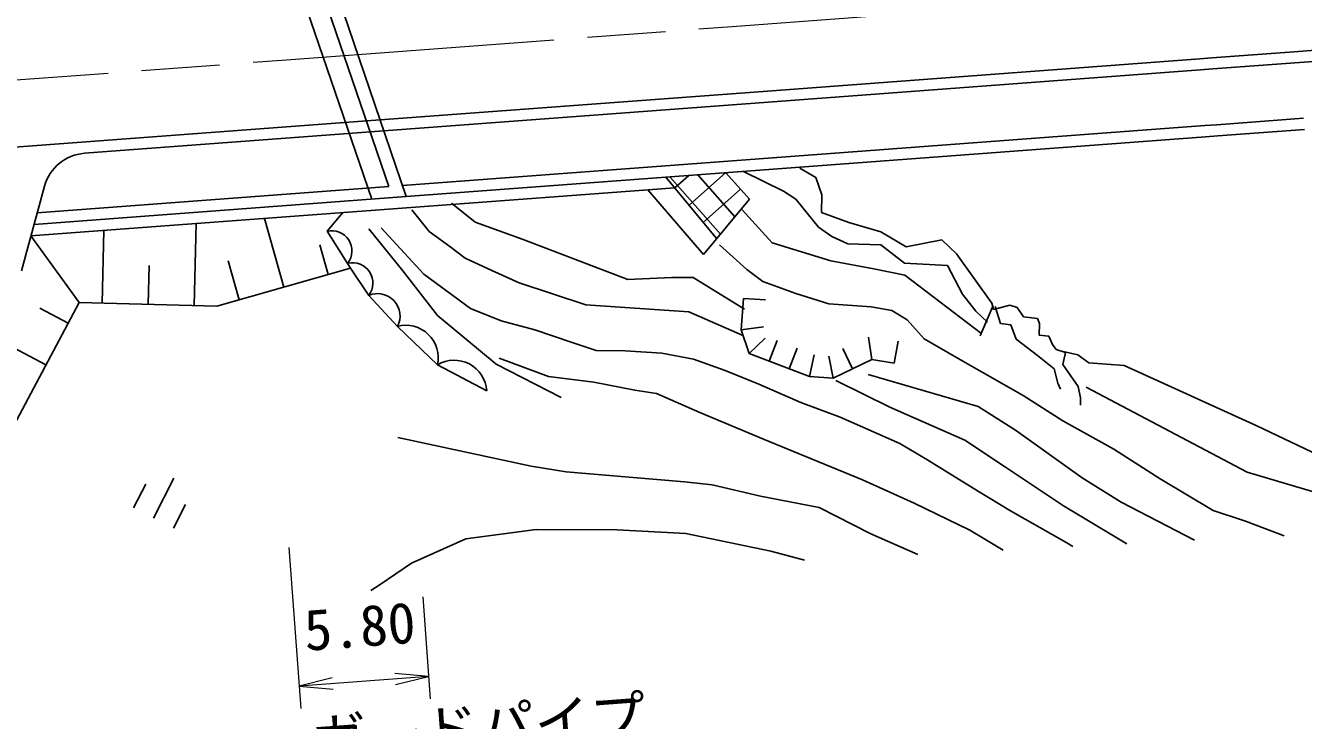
# Model space of a CAD drawing. Units: millimetres, scale not verified. Extents: x 40000 to 680000, y 20000 to 380000.
# Drawn here: x 485137 to 542308, y 238538 to 269592 of the extents above; entities that cross this region are included whole.
import ezdxf
from ezdxf.enums import TextEntityAlignment as Align

# ---------------------------------------------------------------- set-up
doc = ezdxf.new("R2010")
doc.units = ezdxf.units.MM
doc.header["$LTSCALE"] = 1000
doc.linetypes.add('CHAIN', pattern=[18.5, 12, -1.5, 3.5, -1.5])
for name, color, linetype, lineweight in [('M-BGD', 7, 'Continuous', 25), ('M-BMK', 2, 'CHAIN', 13), ('M-STR-HTXT', 7, 'Continuous', 13), ('M-STR-STR1', 1, 'Continuous', 25)]:
    doc.layers.add(name, color=color, linetype=linetype, lineweight=lineweight)
doc.styles.add('ＭＳ ゴシック', font='')
doc.styles.get('ＭＳ ゴシック').set_extended_font_data('MS Gothic')

# ---------------------------------------------------------------- blocks, each defined once
blk = doc.blocks.new('open_arrow')
at = {"color": 0, "linetype": 'Continuous', "lineweight": -2}
blk.add_lwpolyline([(7.5, 1.25), (0, 0), (7.5, -1.25)], dxfattribs=at)

msp = doc.modelspace()

# ---------------------------------------------------------------- linework, layer by layer
at = {"layer": 'M-BGD'}
for p, q in [((498496, 272707), (502168, 261950)), ((500622, 261835), (496950, 272591)), ((501383, 262393), (498045, 272171)), ((477838, 263643), (501000, 265373)), ((487769, 263883), (501167, 264884)), ((516460, 263023), (514822, 261566)), ((516460, 263017), (517521, 261830)), ((517256, 263076), (519045, 262187)), ((519779, 263215), (520495, 262806)), ((484951, 258632), (485989, 262418)), ((513788, 262818), (516060, 260068)), ((513955, 262830), (516230, 260272)), ((514813, 262896), (514184, 262338)), ((515208, 262927), (516875, 261051)), ((520495, 262806), (520769, 262035)), ((514178, 262345), (485380, 260195)), ((485520, 260707), (502168, 261950)), ((485660, 261219), (501383, 262393)), ((515475, 259362), (512974, 262255)), ((517125, 262276), (515459, 260795)), ((519045, 262187), (519602, 261833)), ((520769, 262035), (520749, 261238)), ((502424, 261351), (503201, 260394)), ((504200, 261649), (505248, 260799)), ((517521, 261830), (515475, 259362)), ((517194, 261362), (518547, 259883)), ((519602, 261833), (520614, 260581)), ((492674, 257085), (492767, 260747)), ((496689, 257901), (495823, 260975)), ((498626, 260401), (499327, 261237)), ((505248, 260799), (507399, 260037)), ((520749, 261238), (521963, 260795)), ((521963, 260795), (523401, 260379)), ((485380, 260195), (487534, 257216)), ((488562, 257190), (488645, 260439)), ((499677, 258743), (498626, 260401)), ((500498, 260514), (502023, 258624)), ((501044, 260557), (502963, 258487)), ((503201, 260394), (504119, 259716)), ((520614, 260581), (521212, 260171)), ((521212, 260171), (521923, 259844)), ((523401, 260379), (524529, 259700)), ((498681, 258462), (498305, 259797)), ((504119, 259716), (504800, 259193)), ((507399, 260037), (512077, 258248)), ((516184, 259787), (517408, 258697)), ((518547, 259883), (521164, 259077)), ((521923, 259844), (523405, 259791)), ((523405, 259791), (524463, 258972)), ((524529, 259700), (526126, 260010)), ((526126, 260010), (526793, 259389)), ((494698, 257340), (494208, 259079)), ((504800, 259193), (505999, 258653)), ((521164, 259077), (523085, 258713)), ((526793, 259389), (528371, 257182)), ((490618, 257137), (490662, 258865)), ((493702, 257059), (499677, 258743)), ((499677, 258743), (500495, 257536)), ((502023, 258624), (503564, 256628)), ((502963, 258487), (505041, 256951)), ((505999, 258653), (507226, 258098)), ((517408, 258697), (518120, 258154)), ((523085, 258713), (524482, 258441)), ((524463, 258972), (526378, 258874)), ((524482, 258441), (527925, 255810)), ((526378, 258874), (527054, 257582)), ((507226, 258098), (510199, 257111)), ((512077, 258248), (514047, 258327)), ((514047, 258327), (515000, 258328)), ((515000, 258328), (517303, 256921)), ((518120, 258154), (519592, 257621)), ((500495, 257536), (501779, 256146)), ((517251, 257394), (517158, 256001)), ((517251, 257394), (518248, 257328)), ((519592, 257621), (521078, 257152)), ((527054, 257582), (527650, 256823)), ((478611, 240465), (487534, 257216)), ((487038, 256285), (485770, 256961)), ((487534, 257216), (493702, 257059)), ((505041, 256951), (506412, 256394)), ((510199, 257111), (514813, 256798)), ((514813, 256798), (517197, 255759)), ((521078, 257152), (522968, 257016)), ((522968, 257016), (523891, 256852)), ((523891, 256852), (524582, 256446)), ((527650, 256823), (528178, 256343)), ((528427, 257083), (527843, 255731)), ((528371, 257182), (528439, 256901)), ((528439, 256901), (529168, 257092)), ((528510, 257041), (528756, 256283)), ((529168, 257092), (529503, 256991)), ((529503, 256991), (529780, 256570)), ((501779, 256146), (503562, 254431)), ((503564, 256628), (506186, 254463)), ((506412, 256394), (507918, 255992)), ((517158, 256001), (518151, 256125)), ((524582, 256446), (525335, 255595)), ((528756, 256283), (529218, 256224)), ((529218, 256224), (529451, 255579)), ((529780, 256570), (530409, 256495)), ((530409, 256495), (530505, 256271)), ((530505, 256271), (530487, 255753)), ((486047, 254424), (483809, 255616)), ((507918, 255992), (509590, 255421)), ((517158, 256001), (517506, 254933)), ((517506, 254933), (518231, 255622)), ((522995, 254674), (522855, 255664)), ((525335, 255595), (527076, 254601)), ((529451, 255579), (530410, 254845)), ((530487, 255753), (530920, 255708)), ((530920, 255708), (531086, 255343)), ((509590, 255421), (510671, 255066)), ((510671, 255066), (511956, 255057)), ((511956, 255057), (513609, 254944)), ((518405, 254590), (518762, 255524)), ((519304, 254246), (519661, 255180)), ((522132, 254257), (521697, 255158)), ((524005, 254503), (524172, 255489)), ((531086, 255343), (531252, 255118)), ((531252, 255118), (531670, 254975)), ((531557, 255029), (532213, 254870)), ((503562, 254431), (505770, 253270)), ((506186, 254463), (509107, 252975)), ((506327, 254723), (508539, 253903)), ((513609, 254944), (515016, 254677)), ((515016, 254677), (516442, 254175)), ((517506, 254933), (520203, 253902)), ((520203, 253902), (520413, 254880)), ((521268, 253840), (521074, 254821)), ((521268, 253840), (522995, 254674)), ((522995, 254674), (524005, 254503)), ((527076, 254601), (529776, 253057)), ((530410, 254845), (531161, 254252)), ((531670, 254975), (531541, 254445)), ((531541, 254445), (532233, 253460)), ((532213, 254870), (532700, 254517)), ((532700, 254517), (534294, 254407)), ((508539, 253903), (510563, 253661)), ((516442, 254175), (517950, 253561)), ((520203, 253902), (521268, 253840)), ((522836, 253997), (527749, 252562)), ((531161, 254252), (531325, 253607)), ((534294, 254407), (540219, 251706)), ((510563, 253661), (512393, 253299)), ((512393, 253299), (513370, 253152)), ((517950, 253561), (519816, 252751)), ((521393, 253728), (523804, 252535)), ((531325, 253607), (531435, 253340)), ((532233, 253460), (532327, 252956)), ((532593, 253433), (539787, 249639)), ((513370, 253152), (515302, 252300)), ((519816, 252751), (521586, 252096)), ((529776, 253057), (531540, 251934)), ((532327, 252956), (532339, 252634)), ((515302, 252300), (518157, 251109)), ((523804, 252535), (527164, 251070)), ((527749, 252562), (529423, 251513)), ((521586, 252096), (524245, 250917)), ((531540, 251934), (533831, 250655)), ((540219, 251706), (543623, 250077)), ((501789, 251182), (507760, 249894)), ((518157, 251109), (520333, 250220)), ((527164, 251070), (528974, 249854)), ((529423, 251513), (532407, 249376)), ((524245, 250917), (525455, 250195)), ((533831, 250655), (535893, 249338)), ((507760, 249894), (509320, 249652)), ((520333, 250220), (522579, 249295)), ((525455, 250195), (527722, 248796)), ((528974, 249854), (531575, 248125)), ((491768, 249362), (490861, 247580)), ((509320, 249652), (512140, 249408)), ((512140, 249408), (514625, 249194)), ((522579, 249295), (524894, 248248)), ((532407, 249376), (534156, 248289)), ((535893, 249338), (538273, 247924)), ((539787, 249639), (543556, 248509)), ((490514, 249103), (489969, 248033)), ((514625, 249194), (515853, 249060)), ((515853, 249060), (518015, 248555)), ((527722, 248796), (529196, 247905)), ((492296, 248195), (491752, 247126)), ((518015, 248555), (520638, 248061)), ((524894, 248248), (527377, 247042)), ((531575, 248125), (534410, 246436)), ((534156, 248289), (537438, 246590)), ((520638, 248061), (522948, 246884)), ((529196, 247905), (531726, 246469)), ((538273, 247924), (539711, 247439)), ((504834, 246650), (507980, 247064)), ((507980, 247064), (511612, 247054)), ((511612, 247054), (514684, 246892)), ((527377, 247042), (528879, 246154)), ((539711, 247439), (541446, 246794)), ((502399, 245568), (504834, 246650)), ((514684, 246892), (518485, 246096)), ((522948, 246884), (525058, 245959)), ((531726, 246469), (531996, 246313)), ((518485, 246096), (519982, 245701)), ((500995, 244618), (502399, 245568)), ((500583, 244347), (500995, 244618))]:
    msp.add_line(p, q, dxfattribs=at)
for centre, radius, start, end in [((487918, 261889), 2000, 94.2695, 164.6661), ((498832, 259515), 910, 323.1238, 103.0919), ((499767, 258082), 910, 323.1238, 103.0919), ((500884, 256607), 1007, 332.7591, 112.7272), ((502155, 254753), 1443, 347.0921, 105.1153), ((504312, 253176), 1462, 3.687, 120.8755)]:
    msp.add_arc(centre, radius, start, end, dxfattribs=at)
at = {"layer": 'M-BMK'}
for p, q in [((516756, 269557), (536700, 271046)), ((496811, 268068), (516756, 269557)), ((476867, 266579), (496811, 268068))]:
    msp.add_line(p, q, dxfattribs=at)
at = {"layer": 'M-STR-HTXT'}
for p, q in [((496921, 246272), (497458, 239074)), ((502905, 244057), (503245, 239506)), ((503170, 240504), (497384, 240072))]:
    msp.add_line(p, q, dxfattribs=at)
at = {"layer": 'M-STR-STR1'}
for p, q in [((542094, 268439), (545968, 268722)), ((537672, 268110), (538216, 268151)), ((538216, 268151), (542094, 268439)), ((542131, 267941), (546004, 268223)), ((517727, 266621), (537672, 268110)), ((517764, 266123), (537709, 267612)), ((537709, 267612), (538254, 267652)), ((538254, 267652), (542131, 267941)), ((517727, 266621), (501000, 265373)), ((517764, 266123), (501167, 264884)), ((538440, 265159), (542315, 265448)), ((517951, 263630), (537895, 265119)), ((537895, 265119), (538440, 265159)), ((538477, 264661), (542352, 264949)), ((517988, 263131), (537932, 264620)), ((537932, 264620), (538477, 264661)), ((502001, 262439), (517951, 263630)), ((517988, 263131), (502168, 261950))]:
    msp.add_line(p, q, dxfattribs=at)

# ---------------------------------------------------------------- block references
at = {"layer": 'M-STR-HTXT', "xscale": 200, "yscale": 200}
for p, rotation in [((503170, 240504), 184.3), ((497384, 240072), 4.3)]:
    msp.add_blockref('open_arrow', p, dxfattribs=dict(at, rotation=rotation))

# ---------------------------------------------------------------- texts
at = {"layer": 'M-STR-HTXT', "style": 'ＭＳ ゴシック'}
for s, p in [('5.80', (497710, 241099)), ('ガードパイプ', (498035, 236193))]:
    msp.add_text(s, height=1833, rotation=4.27, dxfattribs=at).set_placement(p, align=Align.BOTTOM_LEFT)

doc.saveas('drawing.dxf')
